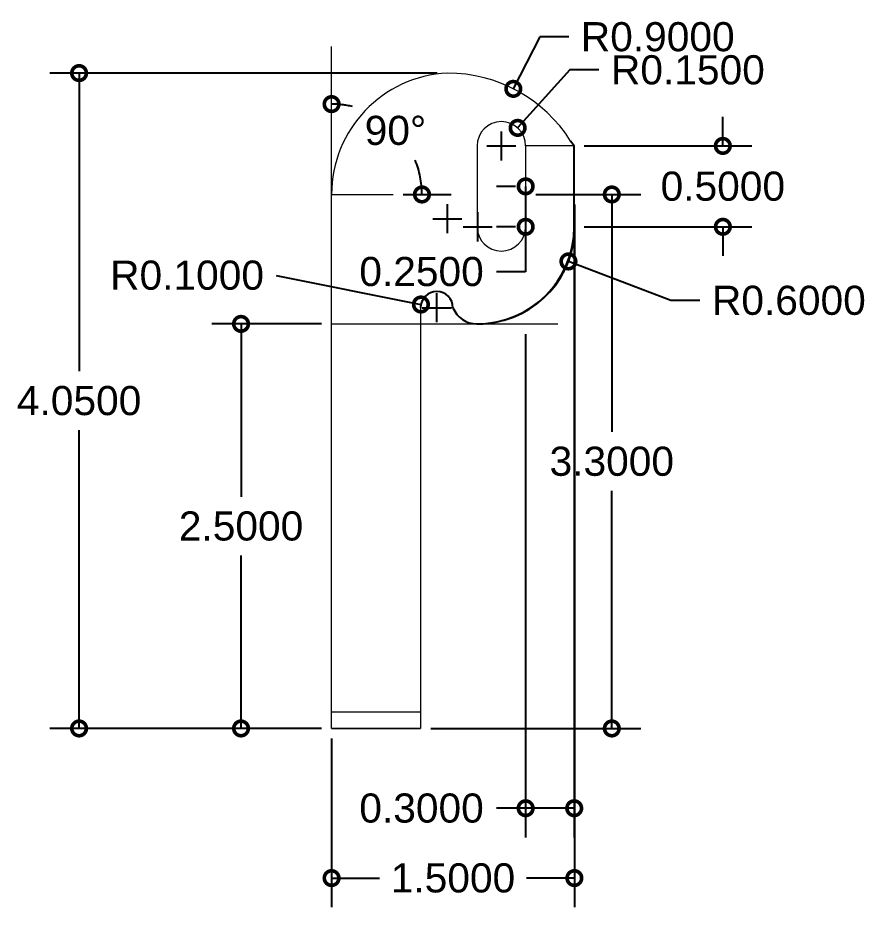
# Model space of a CAD drawing. Header units: centimetres. Extents: x -26 to 72, y -43 to 60.
# Drawn here: x 25.03 to 30.26, y -17.95 to -12.45 of the extents above; entities that cross this region are included whole.
import ezdxf

# ---------------------------------------------------------------- set-up
doc = ezdxf.new("R2010")
doc.units = ezdxf.units.CM
doc.header["$MEASUREMENT"] = 0
doc.linetypes.add('ACAD_ISO02W100', pattern=[15, 12, -3])
for name, color, linetype, lineweight in [('cuerpo', 7, 'Continuous', 15), ('guecos', 90, 'Continuous', 9), ('lineas', 253, 'ACAD_ISO02W100', 15), ('medidas', 30, 'ACAD_ISO02W100', 18)]:
    doc.layers.add(name, color=color, linetype=linetype, lineweight=lineweight)
doc.styles.get("Standard").update_dxf_attribs({"font": 'arial.ttf'})
doc.dimstyles.get("Standard").update_dxf_attribs({"dimtxt": 0.18, "dimasz": 0.18, "dimexe": 0.18, "dimexo": 0.0625, "dimgap": 0.09, "dimtad": 0, "dimtih": 1, "dimtoh": 1, "dimdec": 4, "dimzin": 0, "dimdsep": 46, "dimtxsty": 'Standard', "dimblk": 'DOTSMALL', "dimcen": 0.09, "dimadec": 0, "dimazin": 0, "dimtfac": 1, "dimtdec": 4, "dimtofl": 0, "dimtmove": 0, "dimatfit": 3, "dimfxl": 1, "dimtolj": 1, "dimtzin": 0, "dimarcsym": 0})

# ---------------------------------------------------------------- blocks, each defined once
blk = doc.blocks.new('_DotSmall')
at = {"color": 0, "linetype": 'ByBlock', "const_width": 0.5}
blk.add_lwpolyline([(-0.0625, 0, 1), (0.0625, 0, 1)], format="xyb", close=True, dxfattribs=at)
blk = doc.blocks.new('*D131')
at = {"layer": 'Defpoints', "color": 0, "transparency": 16777216}
for p in [(27.6809, -12.7925), (25.4052, -16.8425), (26.9653, -16.8425)]:
    blk.add_point(p, dxfattribs=at)
at = {"layer": 'medidas', "color": 0, "lineweight": -2, "transparency": 16777216}
for p, q in [((27.6184, -12.7925), (25.2252, -12.7925)), ((25.4052, -12.7925), (25.4052, -14.6356)), ((25.4052, -16.8425), (25.4052, -14.9994)), ((26.9028, -16.8425), (25.2252, -16.8425))]:
    blk.add_line(p, q, dxfattribs=at)
at = {"layer": 'medidas', "color": 0, "lineweight": -2, "transparency": 16777216, "xscale": 0.18, "yscale": 0.18, "zscale": 0.18}
for p, rotation in [((25.4052, -12.7925), 90), ((25.4052, -16.8425), 270)]:
    blk.add_blockref('_DotSmall', p, dxfattribs=dict(at, rotation=rotation))
at = {"layer": 'medidas', "color": 0, "transparency": 16777216, "insert": (25.4052, -14.8175), "char_height": 0.18, "attachment_point": 5}
blk.add_mtext('\\A1;4.0500', dxfattribs=at)
blk = doc.blocks.new('*D132')
at = {"layer": 'Defpoints', "color": 0, "transparency": 16777216}
for p in [(28.1653, -13.5425), (27.5153, -16.8425), (28.6966, -16.8425)]:
    blk.add_point(p, dxfattribs=at)
at = {"layer": 'medidas', "color": 0, "lineweight": -2, "transparency": 16777216}
for p, q in [((28.2278, -13.5425), (28.8766, -13.5425)), ((28.6966, -13.5425), (28.6966, -15.0105)), ((28.6966, -16.8425), (28.6966, -15.3744)), ((27.5778, -16.8425), (28.8766, -16.8425))]:
    blk.add_line(p, q, dxfattribs=at)
at = {"layer": 'medidas', "color": 0, "lineweight": -2, "transparency": 16777216, "xscale": 0.18, "yscale": 0.18, "zscale": 0.18}
for p, rotation in [((28.6966, -13.5425), 90), ((28.6966, -16.8425), 270)]:
    blk.add_blockref('_DotSmall', p, dxfattribs=dict(at, rotation=rotation))
at = {"layer": 'medidas', "color": 0, "transparency": 16777216, "insert": (28.6966, -15.1925), "char_height": 0.18, "attachment_point": 5}
blk.add_mtext('\\A1;3.3000', dxfattribs=at)
blk = doc.blocks.new('*D127')
at = {"layer": 'Defpoints', "color": 0, "transparency": 16777216}
for p in [(28.1644, -13.4925), (28.1644, -13.7425), (28.1644, -13.7425)]:
    blk.add_point(p, dxfattribs=at)
at = {"layer": 'medidas', "color": 0, "lineweight": -2, "transparency": 16777216}
for p, q in [((28.1019, -13.4925), (27.9844, -13.4925)), ((28.1644, -13.4925), (28.1644, -13.7425)), ((28.1019, -13.7425), (27.9844, -13.7425)), ((28.1644, -13.7425), (28.1644, -14.02)), ((28.1644, -14.02), (27.9844, -14.02))]:
    blk.add_line(p, q, dxfattribs=at)
at = {"layer": 'medidas', "color": 0, "lineweight": -2, "transparency": 16777216, "xscale": 0.18, "yscale": 0.18, "zscale": 0.18}
for p, rotation in [((28.1644, -13.4925), 90), ((28.1644, -13.7425), 270)]:
    blk.add_blockref('_DotSmall', p, dxfattribs=dict(at, rotation=rotation))
at = {"layer": 'medidas', "color": 0, "transparency": 16777216, "insert": (27.5211, -14.02), "char_height": 0.18, "attachment_point": 5}
blk.add_mtext('\\A1;0.2500', dxfattribs=at)
blk = doc.blocks.new('*D133')
at = {"layer": 'Defpoints', "color": 0, "transparency": 16777216}
for p in [(26.9653, -14.3425), (26.4058, -16.8425), (26.9653, -16.8425)]:
    blk.add_point(p, dxfattribs=at)
at = {"layer": 'medidas', "color": 0, "lineweight": -2, "transparency": 16777216}
for p, q in [((26.9028, -14.3425), (26.2258, -14.3425)), ((26.4058, -14.3425), (26.4058, -15.4106)), ((26.4058, -16.8425), (26.4058, -15.7744)), ((26.9028, -16.8425), (26.2258, -16.8425))]:
    blk.add_line(p, q, dxfattribs=at)
at = {"layer": 'medidas', "color": 0, "lineweight": -2, "transparency": 16777216, "xscale": 0.18, "yscale": 0.18, "zscale": 0.18}
for p, rotation in [((26.4058, -14.3425), 90), ((26.4058, -16.8425), 270)]:
    blk.add_blockref('_DotSmall', p, dxfattribs=dict(at, rotation=rotation))
at = {"layer": 'medidas', "color": 0, "transparency": 16777216, "insert": (26.4058, -15.5925), "char_height": 0.18, "attachment_point": 5}
blk.add_mtext('\\A1;2.5000', dxfattribs=at)
blk = doc.blocks.new('*D134')
at = {"layer": 'Defpoints', "color": 0, "transparency": 16777216}
for p in [(28.0881, -12.8899), (27.6809, -13.6925)]:
    blk.add_point(p, dxfattribs=at)
at = {"layer": 'medidas', "color": 0, "lineweight": -2, "transparency": 16777216}
for p, q in [((28.251, -12.5689), (28.0881, -12.8899)), ((28.431, -12.5689), (28.251, -12.5689)), ((27.6809, -13.7825), (27.6809, -13.6025)), ((27.5909, -13.6925), (27.7709, -13.6925))]:
    blk.add_line(p, q, dxfattribs=at)
at = {"layer": 'medidas', "color": 0, "lineweight": -2, "transparency": 16777216, "xscale": 0.18, "yscale": 0.18, "zscale": 0.18, "rotation": 243.0954120381365}
blk.add_blockref('_DotSmall', (28.0881, -12.8899), dxfattribs=at)
at = {"layer": 'medidas', "color": 0, "transparency": 16777216, "insert": (28.9805, -12.5689), "char_height": 0.18, "attachment_point": 5}
blk.add_mtext('\\A1;R0.9000', dxfattribs=at)
blk = doc.blocks.new('*D128')
at = {"layer": 'Defpoints', "color": 0, "transparency": 16777216}
for p in [(28.1148, -13.1311), (28.0144, -13.2425)]:
    blk.add_point(p, dxfattribs=at)
at = {"layer": 'medidas', "color": 0, "lineweight": -2, "transparency": 16777216}
for p, q in [((28.4373, -12.7734), (28.1148, -13.1311)), ((28.6173, -12.7734), (28.4373, -12.7734)), ((28.0144, -13.3325), (28.0144, -13.1525)), ((27.9244, -13.2425), (28.1044, -13.2425))]:
    blk.add_line(p, q, dxfattribs=at)
at = {"layer": 'medidas', "color": 0, "lineweight": -2, "transparency": 16777216, "xscale": 0.18, "yscale": 0.18, "zscale": 0.18, "rotation": 227.9587826252621}
blk.add_blockref('_DotSmall', (28.1148, -13.1311), dxfattribs=at)
at = {"layer": 'medidas', "color": 0, "transparency": 16777216, "insert": (29.1668, -12.7734), "char_height": 0.18, "attachment_point": 5}
blk.add_mtext('\\A1;R0.1500', dxfattribs=at)
blk = doc.blocks.new('*D135')
at = {"layer": 'Defpoints', "color": 0, "transparency": 16777216}
for p in [(26.9653, -12.6284), (27.4488, -13.2633), (26.9653, -13.5425), (26.9653, -13.5425), (27.3448, -13.5425)]:
    blk.add_point(p, dxfattribs=at)
at = {"layer": 'medidas', "color": 0, "lineweight": -2, "transparency": 16777216}
blk.add_line((27.4073, -13.5425), (27.7036, -13.5425), dxfattribs=at)
for start, end in [(76.722, 90), (360, 22.4146)]:
    blk.add_arc((26.9653, -13.5425), 0.5583, start, end, dxfattribs=at)
at = {"layer": 'medidas', "color": 0, "lineweight": -2, "transparency": 16777216, "xscale": 0.18, "yscale": 0.18, "zscale": 0.18}
for p, rotation in [((26.9653, -12.9841), 180.0000000000001), ((27.5236, -13.5425), 269.9999999999997)]:
    blk.add_blockref('_DotSmall', p, dxfattribs=dict(at, rotation=rotation))
at = {"layer": 'medidas', "color": 0, "transparency": 16777216, "insert": (27.3601, -13.1477), "char_height": 0.18, "attachment_point": 5}
blk.add_mtext('\\A1;90°', dxfattribs=at)
blk = doc.blocks.new('*D130')
at = {"layer": 'Defpoints', "color": 0, "transparency": 16777216}
for p in [(27.8681, -13.7425), (28.4287, -13.9564)]:
    blk.add_point(p, dxfattribs=at)
at = {"layer": 'medidas', "color": 0, "lineweight": -2, "transparency": 16777216}
for p, q in [((27.8681, -13.8325), (27.8681, -13.6525)), ((27.7781, -13.7425), (27.9581, -13.7425)), ((29.0612, -14.1978), (28.4287, -13.9564)), ((29.2412, -14.1978), (29.0612, -14.1978))]:
    blk.add_line(p, q, dxfattribs=at)
blk.add_arc((27.8681, -13.7425), 0.6, 269.1943, 356.3006, dxfattribs=at)
at = {"layer": 'medidas', "color": 0, "lineweight": -2, "transparency": 16777216, "xscale": 0.18, "yscale": 0.18, "zscale": 0.18, "rotation": 159.1117275810531}
blk.add_blockref('_DotSmall', (28.4287, -13.9564), dxfattribs=at)
at = {"layer": 'medidas', "color": 0, "transparency": 16777216, "insert": (29.7907, -14.1978), "char_height": 0.18, "attachment_point": 5}
blk.add_mtext('\\A1;R0.6000', dxfattribs=at)
blk = doc.blocks.new('*D138')
at = {"layer": 'Defpoints', "color": 0, "transparency": 16777216}
for p in [(28.4653, -13.5425), (26.9653, -16.8425), (28.4653, -17.7673)]:
    blk.add_point(p, dxfattribs=at)
at = {"layer": 'medidas', "color": 0, "lineweight": -2, "transparency": 16777216}
for p, q in [((28.4653, -13.605), (28.4653, -17.9473)), ((26.9653, -16.905), (26.9653, -17.9473)), ((26.9653, -17.7673), (27.2605, -17.7673)), ((28.4653, -17.7673), (28.1702, -17.7673))]:
    blk.add_line(p, q, dxfattribs=at)
at = {"layer": 'medidas', "color": 0, "lineweight": -2, "transparency": 16777216, "xscale": 0.18, "yscale": 0.18, "zscale": 0.18, "rotation": 180}
blk.add_blockref('_DotSmall', (26.9653, -17.7673), dxfattribs=at)
at = {"layer": 'medidas', "color": 0, "lineweight": -2, "transparency": 16777216, "xscale": 0.18, "yscale": 0.18, "zscale": 0.18}
blk.add_blockref('_DotSmall', (28.4653, -17.7673), dxfattribs=at)
at = {"layer": 'medidas', "color": 0, "transparency": 16777216, "insert": (27.7153, -17.7673), "char_height": 0.18, "attachment_point": 5}
blk.add_mtext('\\A1;1.5000', dxfattribs=at)
blk = doc.blocks.new('*D129')
at = {"layer": 'Defpoints', "color": 0, "transparency": 16777216}
for p in [(28.4644, -13.2425), (28.4644, -13.7425), (29.3827, -13.7425)]:
    blk.add_point(p, dxfattribs=at)
at = {"layer": 'medidas', "color": 0, "lineweight": -2, "transparency": 16777216}
for p, q in [((29.3827, -13.2425), (29.3827, -13.0625)), ((28.5269, -13.2425), (29.5627, -13.2425)), ((28.5269, -13.7425), (29.5627, -13.7425)), ((29.3827, -13.7425), (29.3827, -13.9225))]:
    blk.add_line(p, q, dxfattribs=at)
at = {"layer": 'medidas', "color": 0, "lineweight": -2, "transparency": 16777216, "xscale": 0.18, "yscale": 0.18, "zscale": 0.18}
for p, rotation in [((29.3827, -13.2425), 270), ((29.3827, -13.7425), 90)]:
    blk.add_blockref('_DotSmall', p, dxfattribs=dict(at, rotation=rotation))
at = {"layer": 'medidas', "color": 0, "transparency": 16777216, "insert": (29.3827, -13.4925), "char_height": 0.18, "attachment_point": 5}
blk.add_mtext('\\A1;0.5000', dxfattribs=at)
blk = doc.blocks.new('*D137')
at = {"layer": 'Defpoints', "color": 0, "transparency": 16777216}
for p in [(27.5173, -14.2227), (27.6153, -14.2425)]:
    blk.add_point(p, dxfattribs=at)
at = {"layer": 'medidas', "color": 0, "lineweight": -2, "transparency": 16777216}
for p, q in [((26.6219, -14.0424), (27.5173, -14.2227)), ((27.6153, -14.3325), (27.6153, -14.1525)), ((27.5253, -14.2425), (27.7053, -14.2425))]:
    blk.add_line(p, q, dxfattribs=at)
at = {"layer": 'medidas', "color": 0, "lineweight": -2, "transparency": 16777216, "xscale": 0.18, "yscale": 0.18, "zscale": 0.18, "rotation": 348.6147552290102}
blk.add_blockref('_DotSmall', (27.5173, -14.2227), dxfattribs=at)
at = {"layer": 'medidas', "color": 0, "transparency": 16777216, "insert": (26.0724, -14.0424), "char_height": 0.18, "attachment_point": 5}
blk.add_mtext('\\A1;R0.1000', dxfattribs=at)
blk = doc.blocks.new('*D136')
at = {"layer": 'Defpoints', "color": 0, "transparency": 16777216}
for p in [(28.4644, -13.7425), (28.1644, -14.3425), (28.1644, -17.3357)]:
    blk.add_point(p, dxfattribs=at)
at = {"layer": 'medidas', "color": 0, "lineweight": -2, "transparency": 16777216}
for p, q in [((28.4644, -13.805), (28.4644, -17.5157)), ((28.1644, -14.405), (28.1644, -17.5157)), ((28.1644, -17.3357), (27.9844, -17.3357)), ((28.4644, -17.3357), (28.1644, -17.3357))]:
    blk.add_line(p, q, dxfattribs=at)
at = {"layer": 'medidas', "color": 0, "lineweight": -2, "transparency": 16777216, "xscale": 0.18, "yscale": 0.18, "zscale": 0.18, "rotation": 180}
blk.add_blockref('_DotSmall', (28.1644, -17.3357), dxfattribs=at)
at = {"layer": 'medidas', "color": 0, "lineweight": -2, "transparency": 16777216, "xscale": 0.18, "yscale": 0.18, "zscale": 0.18}
blk.add_blockref('_DotSmall', (28.4644, -17.3357), dxfattribs=at)
at = {"layer": 'medidas', "color": 0, "transparency": 16777216, "insert": (27.5211, -17.3357), "char_height": 0.18, "attachment_point": 5}
blk.add_mtext('\\A1;0.3000', dxfattribs=at)

msp = doc.modelspace()

# ---------------------------------------------------------------- linework, layer by layer
msp.add_arc((27.89695, -14.14463), 0.19814, 282.19941, 282.21832)
at = {"layer": 'cuerpo'}
for p, q in [((26.96532, -16.84247), (26.96532, -13.54247)), ((27.51532, -14.24247), (27.51532, -16.84247)), ((27.51532, -16.74247), (26.96532, -16.74247)), ((27.51532, -16.84247), (26.96532, -16.84247)), ((26.96532, -16.84247), (27.51532, -16.84247))]:
    msp.add_line(p, q, dxfattribs=at)
for centre, radius, start, end in [((27.71615, -13.54247), 0.75083, 92.69146, 180), ((27.68089, -13.69247), 0.9, 32.23095, 90)]:
    msp.add_arc(centre, radius, start, end, dxfattribs=at)
at = {"layer": 'Defpoints'}
for p, q in [((28.46439, -13.24247), (28.4422, -13.21247)), ((28.46439, -13.74247), (28.46439, -13.24247))]:
    msp.add_line(p, q, dxfattribs=at)
for centre, radius, start, end in [((27.86439, -13.74247), 0.6, 270, 0), ((27.61532, -14.24247), 0.1, 0, 180), ((27.86357, -14.18256), 0.1599, 202.00542, 270), ((27.86811, -13.74248), 0.6, 269.56696, 276.76784)]:
    msp.add_arc(centre, radius, start, end, dxfattribs=at)
at = {"layer": 'guecos'}
for p, q in [((27.86439, -13.24247), (27.86439, -13.74247)), ((28.16439, -13.24247), (28.16439, -13.74247))]:
    msp.add_line(p, q, dxfattribs=at)
for centre, start, end in [((28.01439, -13.24247), 0, 180), ((28.01439, -13.74247), 180, 0)]:
    msp.add_arc(centre, 0.15, start, end, dxfattribs=at)
at = {"layer": 'lineas'}
for p, q in [((26.96532, -13.54247), (26.96532, -12.62844)), ((28.46439, -13.24247), (28.16439, -13.24247)), ((26.96532, -13.54247), (27.34478, -13.54247)), ((26.96532, -14.34247), (27.51532, -14.34247)), ((27.51532, -14.34247), (28.36215, -14.34247))]:
    msp.add_line(p, q, dxfattribs=at)

# ---------------------------------------------------------------- dimensions: what is measured, and where the dimension line sits
at = {"layer": 'medidas'}
dim = msp.add_radius_dim(center=(27.68089, -13.69247), mpoint=(28.08814, -12.88989), dimstyle='Standard', dxfattribs=at)
dim.commit()
dim.dimension.update_dxf_attribs({"geometry": '*D134', "text_midpoint": (28.9805, -12.56885)})
dim = msp.add_angular_dim_2l(base=(27.44884, -13.26331), line1=((26.96532, -13.54247), (27.34478, -13.54247)), line2=((26.96532, -13.54247), (26.96532, -12.62844)), dimstyle='Standard', dxfattribs=at)
dim.commit()
dim.dimension.update_dxf_attribs({"geometry": '*D135', "text_midpoint": (27.36012, -13.14768)})
for center, mpoint, picture, middle in [((28.01439, -13.24247), (28.11484, -13.13107), '*D128', (29.16677, -12.77344)), ((27.86811, -13.74248), (28.42867, -13.9564), '*D130', (29.79067, -14.1978)), ((27.61532, -14.24247), (27.51729, -14.22273), '*D137', (26.62186, -14.04242))]:
    dim = msp.add_radius_dim(center=center, mpoint=mpoint, dimstyle='Standard', dxfattribs=at)
    dim.commit()
    dim.dimension.update_dxf_attribs({"geometry": picture, "text_midpoint": middle, "dimtype": 164})
for base, p1, p2, angle, picture, middle in [((25.40521, -16.84247), (27.68089, -12.79247), (26.96532, -16.84247), 90, '*D131', (25.40521, -14.81747)), ((29.38274, -13.74247), (28.46439, -13.24247), (28.46439, -13.74247), 90, '*D129', (29.38274, -13.49247)), ((28.6966, -16.84247), (28.16532, -13.54247), (27.51532, -16.84247), 90, '*D132', (28.6966, -15.19247)), ((28.46532, -17.76732), (26.96532, -16.84247), (28.46532, -13.54247), 180, '*D138', (27.71532, -17.76732)), ((26.4058, -16.84247), (26.96532, -14.34247), (26.96532, -16.84247), 90, '*D133', (26.4058, -15.59247))]:
    dim = msp.add_linear_dim(base=base, p1=p1, p2=p2, angle=angle, dimstyle='Standard', dxfattribs=at)
    dim.commit()
    dim.dimension.update_dxf_attribs({"geometry": picture, "text_midpoint": middle})
for base, p1, p2, angle, picture, middle in [((28.16439, -13.74247), (28.16439, -13.49247), (28.16439, -13.74247), 90, '*D127', (27.52106, -14.02004)), ((28.16439, -17.33573), (28.46439, -13.74247), (28.16439, -14.34247), 180, '*D136', (27.52106, -17.33573))]:
    dim = msp.add_linear_dim(base=base, p1=p1, p2=p2, angle=angle, dimstyle='Standard', dxfattribs=at)
    dim.commit()
    dim.dimension.update_dxf_attribs({"geometry": picture, "text_midpoint": middle, "dimtype": 160})

doc.saveas('drawing.dxf')
